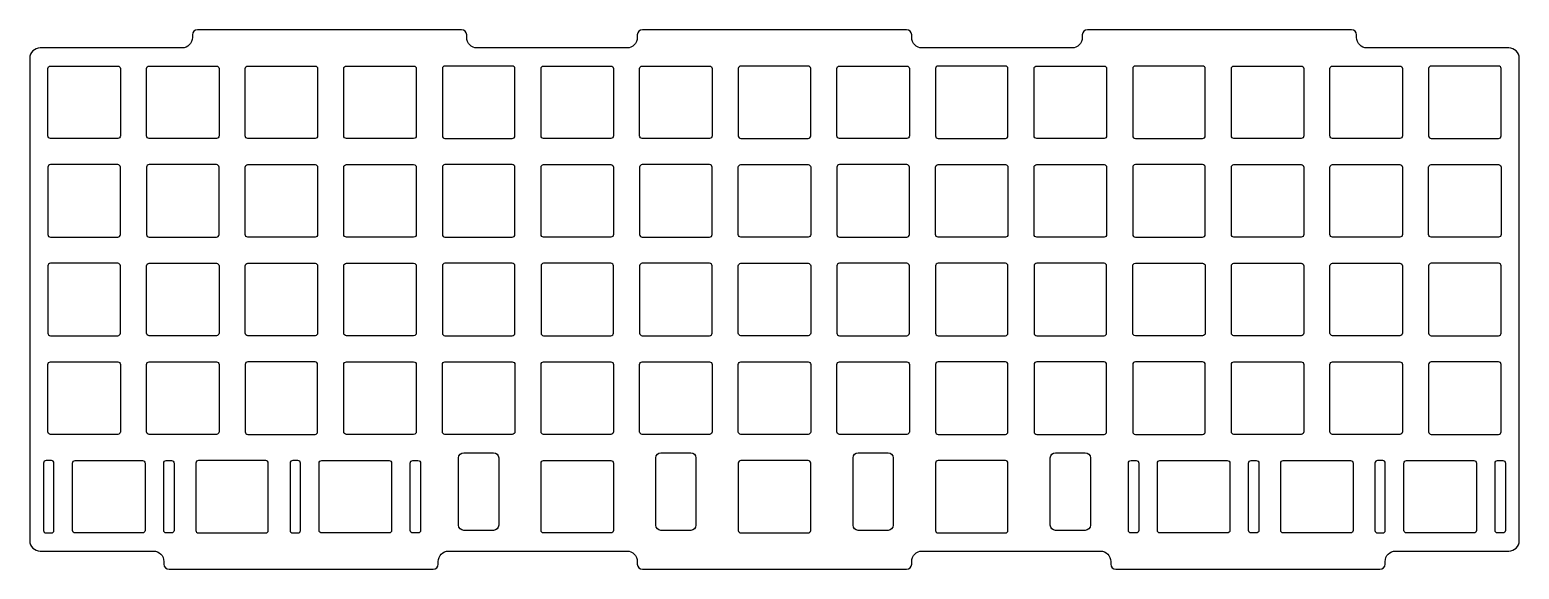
# Model space of a CAD drawing. Header units: millimetres. Extents: x -1 to 287, y -100 to 4.
import ezdxf

# ---------------------------------------------------------------- set-up
doc = ezdxf.new("R2010")
doc.units = ezdxf.units.MM
doc.layers.get('0').update_dxf_attribs({"linetype": 'CONTINUOUS'})

msp = doc.modelspace()

# ---------------------------------------------------------------- linework, layer by layer
for points in [[(82.425, 4.475), (31.425, 4.475, 0.41421356), (30.425, 3.475), (30.425, 2.975, -0.41421356), (28.425, 0.975), (1.025, 0.975, 0.41421356), (-0.975, -1.025), (-0.975, -94.225, 0.41421356), (1.025, -96.225), (22.925, -96.225, -0.41421356), (24.925, -98.225), (24.925, -98.725, 0.41421356), (25.925, -99.725), (76.925, -99.725, 0.41421356), (77.925, -98.725), (77.925, -98.225, -0.41421356), (79.925, -96.225), (114.375, -96.225, -0.41421356), (116.375, -98.225), (116.375, -98.725, 0.41421356), (117.375, -99.725), (168.375, -99.725, 0.41421356), (169.375, -98.725), (169.375, -98.225, -0.41421356), (171.375, -96.225), (205.825, -96.225, -0.41421356), (207.825, -98.225), (207.825, -98.725, 0.41421356), (208.825, -99.725), (259.825, -99.725, 0.41421356), (260.825, -98.725), (260.825, -98.225, -0.41421356), (262.825, -96.225), (284.725, -96.225, 0.41421356), (286.725, -94.225), (286.725, -1.025, 0.41421356), (284.725, 0.975), (257.325, 0.975, -0.41421356), (255.325, 2.975), (255.325, 3.475, 0.41421356), (254.325, 4.475), (203.325, 4.475, 0.41421356), (202.325, 3.475), (202.325, 2.975, -0.41421356), (200.325, 0.975), (171.375, 0.975, -0.41421356), (169.375, 2.975), (169.375, 3.475, 0.41421356), (168.375, 4.475), (117.375, 4.475, 0.41421356), (116.375, 3.475), (116.375, 2.975, -0.41421356), (114.375, 0.975), (85.425, 0.975, -0.41421356), (83.425, 2.975), (83.425, 3.475, 0.41421356)], [(16.025, -16.525), (3.025, -16.525, -0.41421356), (2.525, -16.025), (2.525, -3.025, -0.41421356), (3.025, -2.525), (16.025, -2.525, -0.41421356), (16.525, -3.025), (16.525, -16.025, -0.41421356)], [(35.075, -2.525, -0.41421356), (35.575, -3.025), (35.575, -16.025, -0.41421356), (35.075, -16.525), (22.075, -16.525, -0.41421356), (21.575, -16.025), (21.575, -3.025, -0.41421356), (22.075, -2.525)], [(54.125, -16.525), (41.125, -16.525, -0.41421356), (40.625, -16.025), (40.625, -3.025, -0.41421356), (41.125, -2.525), (54.125, -2.525, -0.41421356), (54.625, -3.025), (54.625, -16.025, -0.41421356)], [(59.675, -16.025), (59.675, -3.025, -0.41421356), (60.175, -2.525), (73.175, -2.525, -0.41421356), (73.675, -3.025), (73.675, -16.025, -0.41421356), (73.175, -16.525), (60.175, -16.525, -0.41421356)], [(92.725, -16.025), (92.725, -3.025, 0.41421356), (92.225, -2.525), (79.225, -2.525, 0.41421356), (78.725, -3.025), (78.725, -16.025, 0.41421356), (79.225, -16.525), (92.225, -16.525, 0.41421356)], [(111.275, -2.525, -0.41421356), (111.775, -3.025), (111.775, -16.025, -0.41421356), (111.275, -16.525), (98.275, -16.525, -0.41421356), (97.775, -16.025), (97.775, -3.025, -0.41421356), (98.275, -2.525)], [(116.825, -3.025, -0.41421356), (117.325, -2.525), (130.325, -2.525, -0.41421356), (130.825, -3.025), (130.825, -16.025, -0.41421356), (130.325, -16.525), (117.325, -16.525, -0.41421356), (116.825, -16.025)], [(149.375, -2.525), (136.375, -2.525, 0.41421356), (135.875, -3.025), (135.875, -16.025, 0.41421356), (136.375, -16.525), (149.375, -16.525, 0.41421356), (149.875, -16.025), (149.875, -3.025, 0.41421356)], [(154.925, -16.025), (154.925, -3.025, -0.41421356), (155.425, -2.525), (168.425, -2.525, -0.41421356), (168.925, -3.025), (168.925, -16.025, -0.41421356), (168.425, -16.525), (155.425, -16.525, -0.41421356)], [(187.975, -16.025), (187.975, -3.025, 0.41421356), (187.475, -2.525), (174.475, -2.525, 0.41421356), (173.975, -3.025), (173.975, -16.025, 0.41421356), (174.475, -16.525), (187.475, -16.525, 0.41421356)], [(207.025, -16.025, -0.41421356), (206.525, -16.525), (193.525, -16.525, -0.41421356), (193.025, -16.025), (193.025, -3.025, -0.41421356), (193.525, -2.525), (206.525, -2.525, -0.41421356), (207.025, -3.025)], [(225.575, -2.525), (212.575, -2.525, 0.41421356), (212.075, -3.025), (212.075, -16.025, 0.41421356), (212.575, -16.525), (225.575, -16.525, 0.41421356), (226.075, -16.025), (226.075, -3.025, 0.41421356)], [(244.625, -2.525, -0.41421356), (245.125, -3.025), (245.125, -16.025, -0.41421356), (244.625, -16.525), (231.625, -16.525, -0.41421356), (231.125, -16.025), (231.125, -3.025, -0.41421356), (231.625, -2.525)], [(250.175, -3.025, -0.41421356), (250.675, -2.525), (263.675, -2.525, -0.41421356), (264.175, -3.025), (264.175, -16.025, -0.41421356), (263.675, -16.525), (250.675, -16.525, -0.41421356), (250.175, -16.025)], [(283.225, -16.025), (283.225, -3.025, 0.41421356), (282.725, -2.525), (269.725, -2.525, 0.41421356), (269.225, -3.025), (269.225, -16.025, 0.41421356), (269.725, -16.525), (282.725, -16.525, 0.41421356)], [(16.025, -21.575), (3.025, -21.575, 0.41421356), (2.525, -22.075), (2.525, -35.075, 0.41421356), (3.025, -35.575), (16.025, -35.575, 0.41421356), (16.525, -35.075), (16.525, -22.075, 0.41421356)], [(35.075, -21.575), (22.075, -21.575, 0.41421356), (21.575, -22.075), (21.575, -35.075, 0.41421356), (22.075, -35.575), (35.075, -35.575, 0.41421356), (35.575, -35.075), (35.575, -22.075, 0.41421356)], [(54.125, -35.575), (41.125, -35.575, -0.41421356), (40.625, -35.075), (40.625, -22.075, -0.41421356), (41.125, -21.575), (54.125, -21.575, -0.41421356), (54.625, -22.075), (54.625, -35.075, -0.41421356)], [(59.675, -22.075, -0.41421356), (60.175, -21.575), (73.175, -21.575, -0.41421356), (73.675, -22.075), (73.675, -35.075, -0.41421356), (73.175, -35.575), (60.175, -35.575, -0.41421356), (59.675, -35.075)], [(92.225, -21.575), (79.225, -21.575, 0.41421356), (78.725, -22.075), (78.725, -35.075, 0.41421356), (79.225, -35.575), (92.225, -35.575, 0.41421356), (92.725, -35.075), (92.725, -22.075, 0.41421356)], [(98.275, -35.575, -0.41421356), (97.775, -35.075), (97.775, -22.075, -0.41421356), (98.275, -21.575), (111.275, -21.575, -0.41421356), (111.775, -22.075), (111.775, -35.075, -0.41421356), (111.275, -35.575)], [(130.325, -21.575), (117.325, -21.575, 0.41421356), (116.825, -22.075), (116.825, -35.075, 0.41421356), (117.325, -35.575), (130.325, -35.575, 0.41421356), (130.825, -35.075), (130.825, -22.075, 0.41421356)], [(149.375, -35.575), (136.375, -35.575, -0.41421356), (135.875, -35.075), (135.875, -22.075, -0.41421356), (136.375, -21.575), (149.375, -21.575, -0.41421356), (149.875, -22.075), (149.875, -35.075, -0.41421356)], [(168.425, -21.575), (155.425, -21.575, 0.41421356), (154.925, -22.075), (154.925, -35.075, 0.41421356), (155.425, -35.575), (168.425, -35.575, 0.41421356), (168.925, -35.075), (168.925, -22.075, 0.41421356)], [(187.475, -21.575, -0.41421356), (187.975, -22.075), (187.975, -35.075, -0.41421356), (187.475, -35.575), (174.475, -35.575, -0.41421356), (173.975, -35.075), (173.975, -22.075, -0.41421356), (174.475, -21.575)], [(206.525, -35.575), (193.525, -35.575, -0.41421356), (193.025, -35.075), (193.025, -22.075, -0.41421356), (193.525, -21.575), (206.525, -21.575, -0.41421356), (207.025, -22.075), (207.025, -35.075, -0.41421356)], [(226.075, -35.075), (226.075, -22.075, 0.41421356), (225.575, -21.575), (212.575, -21.575, 0.41421356), (212.075, -22.075), (212.075, -35.075, 0.41421356), (212.575, -35.575), (225.575, -35.575, 0.41421356)], [(244.625, -21.575, -0.41421356), (245.125, -22.075), (245.125, -35.075, -0.41421356), (244.625, -35.575), (231.625, -35.575, -0.41421356), (231.125, -35.075), (231.125, -22.075, -0.41421356), (231.625, -21.575)], [(250.675, -35.575, -0.41421356), (250.175, -35.075), (250.175, -22.075, -0.41421356), (250.675, -21.575), (263.675, -21.575, -0.41421356), (264.175, -22.075), (264.175, -35.075, -0.41421356), (263.675, -35.575)], [(269.725, -35.575, -0.41421356), (269.225, -35.075), (269.225, -22.075, -0.41421356), (269.725, -21.575), (282.725, -21.575, -0.41421356), (283.225, -22.075), (283.225, -35.075, -0.41421356), (282.725, -35.575)], [(16.525, -54.125), (16.525, -41.125, 0.41421356), (16.025, -40.625), (3.025, -40.625, 0.41421356), (2.525, -41.125), (2.525, -54.125, 0.41421356), (3.025, -54.625), (16.025, -54.625, 0.41421356)], [(35.075, -54.625), (22.075, -54.625, -0.41421356), (21.575, -54.125), (21.575, -41.125, -0.41421356), (22.075, -40.625), (35.075, -40.625, -0.41421356), (35.575, -41.125), (35.575, -54.125, -0.41421356)], [(54.125, -40.625, -0.41421356), (54.625, -41.125), (54.625, -54.125, -0.41421356), (54.125, -54.625), (41.125, -54.625, -0.41421356), (40.625, -54.125), (40.625, -41.125, -0.41421356), (41.125, -40.625)], [(59.675, -41.125, -0.41421356), (60.175, -40.625), (73.175, -40.625, -0.41421356), (73.675, -41.125), (73.675, -54.125, -0.41421356), (73.175, -54.625), (60.175, -54.625, -0.41421356), (59.675, -54.125)], [(92.725, -54.125), (92.725, -41.125, 0.41421356), (92.225, -40.625), (79.225, -40.625, 0.41421356), (78.725, -41.125), (78.725, -54.125, 0.41421356), (79.225, -54.625), (92.225, -54.625, 0.41421356)], [(111.275, -40.625), (98.275, -40.625, 0.41421356), (97.775, -41.125), (97.775, -54.125, 0.41421356), (98.275, -54.625), (111.275, -54.625, 0.41421356), (111.775, -54.125), (111.775, -41.125, 0.41421356)], [(130.325, -40.625), (117.325, -40.625, 0.41421356), (116.825, -41.125), (116.825, -54.125, 0.41421356), (117.325, -54.625), (130.325, -54.625, 0.41421356), (130.825, -54.125), (130.825, -41.125, 0.41421356)], [(149.375, -40.625, -0.41421356), (149.875, -41.125), (149.875, -54.125, -0.41421356), (149.375, -54.625), (136.375, -54.625, -0.41421356), (135.875, -54.125), (135.875, -41.125, -0.41421356), (136.375, -40.625)], [(168.425, -40.625), (155.425, -40.625, 0.41421356), (154.925, -41.125), (154.925, -54.125, 0.41421356), (155.425, -54.625), (168.425, -54.625, 0.41421356), (168.925, -54.125), (168.925, -41.125, 0.41421356)], [(187.475, -40.625), (174.475, -40.625, 0.41421356), (173.975, -41.125), (173.975, -54.125, 0.41421356), (174.475, -54.625), (187.475, -54.625, 0.41421356), (187.975, -54.125), (187.975, -41.125, 0.41421356)], [(207.025, -54.125), (207.025, -41.125, 0.41421356), (206.525, -40.625), (193.525, -40.625, 0.41421356), (193.025, -41.125), (193.025, -54.125, 0.41421356), (193.525, -54.625), (206.525, -54.625, 0.41421356)], [(212.075, -41.125, -0.41421356), (212.575, -40.625), (225.575, -40.625, -0.41421356), (226.075, -41.125), (226.075, -54.125, -0.41421356), (225.575, -54.625), (212.575, -54.625, -0.41421356), (212.075, -54.125)], [(244.625, -40.625, -0.41421356), (245.125, -41.125), (245.125, -54.125, -0.41421356), (244.625, -54.625), (231.625, -54.625, -0.41421356), (231.125, -54.125), (231.125, -41.125, -0.41421356), (231.625, -40.625)], [(264.175, -54.125, -0.41421356), (263.675, -54.625), (250.675, -54.625, -0.41421356), (250.175, -54.125), (250.175, -41.125, -0.41421356), (250.675, -40.625), (263.675, -40.625, -0.41421356), (264.175, -41.125)], [(282.725, -40.625), (269.725, -40.625, 0.41421356), (269.225, -41.125), (269.225, -54.125, 0.41421356), (269.725, -54.625), (282.725, -54.625, 0.41421356), (283.225, -54.125), (283.225, -41.125, 0.41421356)], [(2.525, -73.175), (2.525, -60.175, -0.41421356), (3.025, -59.675), (16.025, -59.675, -0.41421356), (16.525, -60.175), (16.525, -73.175, -0.41421356), (16.025, -73.675), (3.025, -73.675, -0.41421356)], [(21.575, -73.175), (21.575, -60.175, -0.41421356), (22.075, -59.675), (35.075, -59.675, -0.41421356), (35.575, -60.175), (35.575, -73.175, -0.41421356), (35.075, -73.675), (22.075, -73.675, -0.41421356)], [(54.125, -59.675), (41.125, -59.675, 0.41421356), (40.625, -60.175), (40.625, -73.175, 0.41421356), (41.125, -73.675), (54.125, -73.675, 0.41421356), (54.625, -73.175), (54.625, -60.175, 0.41421356)], [(73.175, -73.675), (60.175, -73.675, -0.41421356), (59.675, -73.175), (59.675, -60.175, -0.41421356), (60.175, -59.675), (73.175, -59.675, -0.41421356), (73.675, -60.175), (73.675, -73.175, -0.41421356)], [(79.225, -73.675, -0.41421356), (78.725, -73.175), (78.725, -60.175, -0.41421356), (79.225, -59.675), (92.225, -59.675, -0.41421356), (92.725, -60.175), (92.725, -73.175, -0.41421356), (92.225, -73.675)], [(111.275, -59.675, -0.41421356), (111.775, -60.175), (111.775, -73.175, -0.41421356), (111.275, -73.675), (98.275, -73.675, -0.41421356), (97.775, -73.175), (97.775, -60.175, -0.41421356), (98.275, -59.675)], [(130.325, -73.675), (117.325, -73.675, -0.41421356), (116.825, -73.175), (116.825, -60.175, -0.41421356), (117.325, -59.675), (130.325, -59.675, -0.41421356), (130.825, -60.175), (130.825, -73.175, -0.41421356)], [(149.375, -59.675, -0.41421356), (149.875, -60.175), (149.875, -73.175, -0.41421356), (149.375, -73.675), (136.375, -73.675, -0.41421356), (135.875, -73.175), (135.875, -60.175, -0.41421356), (136.375, -59.675)], [(168.425, -73.675), (155.425, -73.675, -0.41421356), (154.925, -73.175), (154.925, -60.175, -0.41421356), (155.425, -59.675), (168.425, -59.675, -0.41421356), (168.925, -60.175), (168.925, -73.175, -0.41421356)], [(187.475, -59.675), (174.475, -59.675, 0.41421356), (173.975, -60.175), (173.975, -73.175, 0.41421356), (174.475, -73.675), (187.475, -73.675, 0.41421356), (187.975, -73.175), (187.975, -60.175, 0.41421356)], [(206.525, -59.675), (193.525, -59.675, 0.41421356), (193.025, -60.175), (193.025, -73.175, 0.41421356), (193.525, -73.675), (206.525, -73.675, 0.41421356), (207.025, -73.175), (207.025, -60.175, 0.41421356)], [(226.075, -73.175), (226.075, -60.175, 0.41421356), (225.575, -59.675), (212.575, -59.675, 0.41421356), (212.075, -60.175), (212.075, -73.175, 0.41421356), (212.575, -73.675), (225.575, -73.675, 0.41421356)], [(244.625, -73.675), (231.625, -73.675, -0.41421356), (231.125, -73.175), (231.125, -60.175, -0.41421356), (231.625, -59.675), (244.625, -59.675, -0.41421356), (245.125, -60.175), (245.125, -73.175, -0.41421356)], [(250.175, -73.175), (250.175, -60.175, -0.41421356), (250.675, -59.675), (263.675, -59.675, -0.41421356), (264.175, -60.175), (264.175, -73.175, -0.41421356), (263.675, -73.675), (250.675, -73.675, -0.41421356)], [(282.725, -59.675), (269.725, -59.675, 0.41421356), (269.225, -60.175), (269.225, -73.175, 0.41421356), (269.725, -73.675), (282.725, -73.675, 0.41421356), (283.225, -73.175), (283.225, -60.175, 0.41421356)], [(88.6, -77.225, -0.41421356), (89.6, -78.225), (89.6, -91.225, -0.41421356), (88.6, -92.225), (82.85, -92.225, -0.41421356), (81.85, -91.225), (81.85, -78.225, -0.41421356), (82.85, -77.225)], [(119.95, -78.225, -0.41421356), (120.95, -77.225), (126.7, -77.225, -0.41421356), (127.7, -78.225), (127.7, -91.225, -0.41421356), (126.7, -92.225), (120.95, -92.225, -0.41421356), (119.95, -91.225)], [(158.05, -78.225, -0.41421356), (159.05, -77.225), (164.8, -77.225, -0.41421356), (165.8, -78.225), (165.8, -91.225, -0.41421356), (164.8, -92.225), (159.05, -92.225, -0.41421356), (158.05, -91.225)], [(196.15, -78.225, -0.41421356), (197.15, -77.225), (202.9, -77.225, -0.41421356), (203.9, -78.225), (203.9, -91.225, -0.41421356), (202.9, -92.225), (197.15, -92.225, -0.41421356), (196.15, -91.225)], [(3.1875, -78.725), (2.1875, -78.725, 0.41421356), (1.6875, -79.225), (1.6875, -92.225, 0.41421356), (2.1875, -92.725), (3.1875, -92.725, 0.41421356), (3.6875, -92.225), (3.6875, -79.225, 0.41421356)], [(20.7875, -92.725), (7.7875, -92.725, -0.41421356), (7.2875, -92.225), (7.2875, -79.225, -0.41421356), (7.7875, -78.725), (20.7875, -78.725, -0.41421356), (21.2875, -79.225), (21.2875, -92.225, -0.41421356)], [(26.3875, -78.725, -0.41421356), (26.8875, -79.225), (26.8875, -92.225, -0.41421356), (26.3875, -92.725), (25.3875, -92.725, -0.41421356), (24.8875, -92.225), (24.8875, -79.225, -0.41421356), (25.3875, -78.725)], [(44.6, -78.725), (31.6, -78.725, 0.41421356), (31.1, -79.225), (31.1, -92.225, 0.41421356), (31.6, -92.725), (44.6, -92.725, 0.41421356), (45.1, -92.225), (45.1, -79.225, 0.41421356)], [(51.3125, -92.225), (51.3125, -79.225, 0.41421356), (50.8125, -78.725), (49.8125, -78.725, 0.41421356), (49.3125, -79.225), (49.3125, -92.225, 0.41421356), (49.8125, -92.725), (50.8125, -92.725, 0.41421356)], [(68.4125, -78.725, -0.41421356), (68.9125, -79.225), (68.9125, -92.225, -0.41421356), (68.4125, -92.725), (55.4125, -92.725, -0.41421356), (54.9125, -92.225), (54.9125, -79.225, -0.41421356), (55.4125, -78.725)], [(72.5125, -79.225, -0.41421356), (73.0125, -78.725), (74.0125, -78.725, -0.41421356), (74.5125, -79.225), (74.5125, -92.225, -0.41421356), (74.0125, -92.725), (73.0125, -92.725, -0.41421356), (72.5125, -92.225)], [(98.275, -92.725, -0.41421356), (97.775, -92.225), (97.775, -79.225, -0.41421356), (98.275, -78.725), (111.275, -78.725, -0.41421356), (111.775, -79.225), (111.775, -92.225, -0.41421356), (111.275, -92.725)], [(149.375, -78.725), (136.375, -78.725, 0.41421356), (135.875, -79.225), (135.875, -92.225, 0.41421356), (136.375, -92.725), (149.375, -92.725, 0.41421356), (149.875, -92.225), (149.875, -79.225, 0.41421356)], [(187.475, -78.725), (174.475, -78.725, 0.41421356), (173.975, -79.225), (173.975, -92.225, 0.41421356), (174.475, -92.725), (187.475, -92.725, 0.41421356), (187.975, -92.225), (187.975, -79.225, 0.41421356)], [(211.2375, -92.225), (211.2375, -79.225, -0.41421356), (211.7375, -78.725), (212.7375, -78.725, -0.41421356), (213.2375, -79.225), (213.2375, -92.225, -0.41421356), (212.7375, -92.725), (211.7375, -92.725, -0.41421356)], [(216.8375, -92.225), (216.8375, -79.225, -0.41421356), (217.3375, -78.725), (230.3375, -78.725, -0.41421356), (230.8375, -79.225), (230.8375, -92.225, -0.41421356), (230.3375, -92.725), (217.3375, -92.725, -0.41421356)], [(235.9375, -92.725), (234.9375, -92.725, -0.41421356), (234.4375, -92.225), (234.4375, -79.225, -0.41421356), (234.9375, -78.725), (235.9375, -78.725, -0.41421356), (236.4375, -79.225), (236.4375, -92.225, -0.41421356)], [(241.15, -92.725, -0.41421356), (240.65, -92.225), (240.65, -79.225, -0.41421356), (241.15, -78.725), (254.15, -78.725, -0.41421356), (254.65, -79.225), (254.65, -92.225, -0.41421356), (254.15, -92.725)], [(260.3625, -78.725), (259.3625, -78.725, 0.41421356), (258.8625, -79.225), (258.8625, -92.225, 0.41421356), (259.3625, -92.725), (260.3625, -92.725, 0.41421356), (260.8625, -92.225), (260.8625, -79.225, 0.41421356)], [(277.9625, -92.725), (264.9625, -92.725, -0.41421356), (264.4625, -92.225), (264.4625, -79.225, -0.41421356), (264.9625, -78.725), (277.9625, -78.725, -0.41421356), (278.4625, -79.225), (278.4625, -92.225, -0.41421356)], [(283.5625, -92.725), (282.5625, -92.725, -0.41421356), (282.0625, -92.225), (282.0625, -79.225, -0.41421356), (282.5625, -78.725), (283.5625, -78.725, -0.41421356), (284.0625, -79.225), (284.0625, -92.225, -0.41421356)]]:
    msp.add_lwpolyline(points, format="xyb", close=True)

doc.saveas('drawing.dxf')
